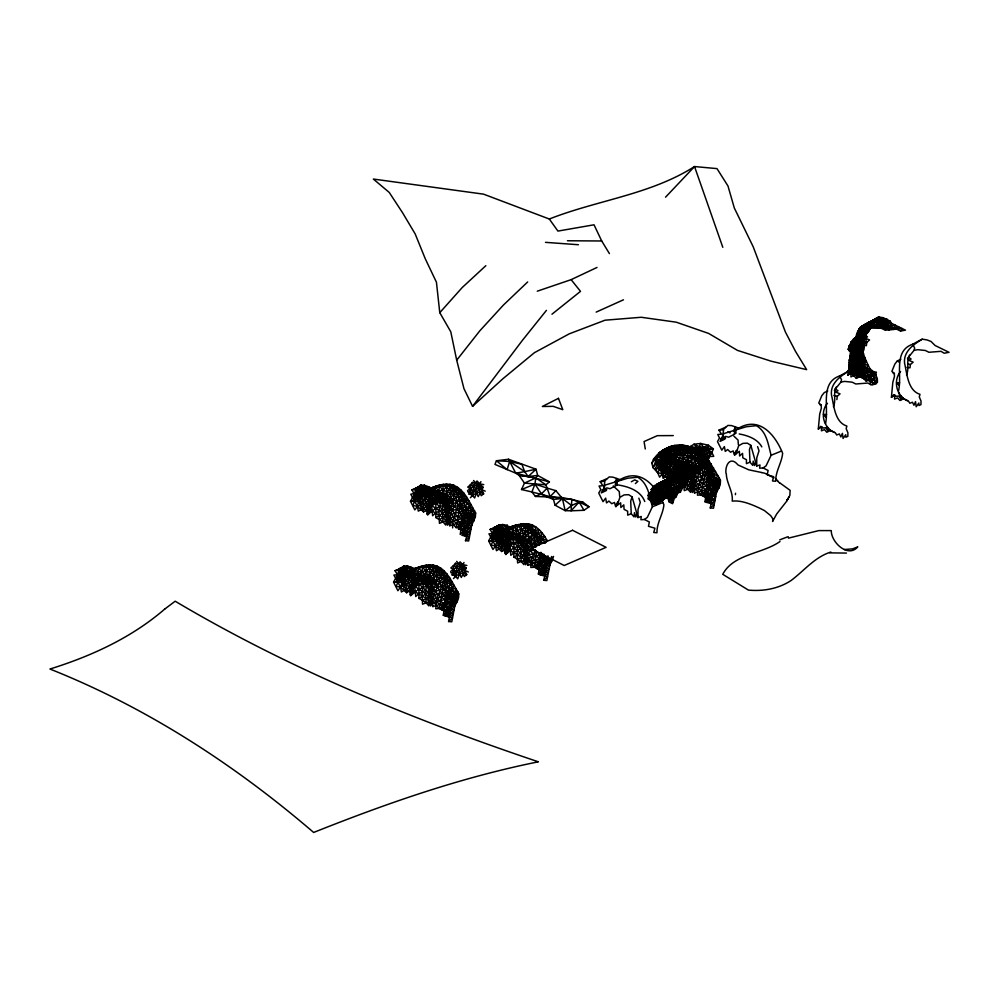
<?xml version="1.0" encoding="UTF-8"?>
<svg xmlns="http://www.w3.org/2000/svg" width="999" height="999" viewBox="0 0 999 999"><rect width="100%" height="100%" fill="white"/><g stroke="black" fill="none" stroke-linecap="round" stroke-linejoin="round"><path stroke-width="1.5" d="M877.359 382.442C878.208 376.873 874.262 371.965 870.017 368.856C864.572 367.832 848.388 366.983 858.903 375.899L864.834 378.833L858.903 375.899L854.957 370.429L848.838 368.019C850.661 355.407 848.501 336.338 865.896 334.927L867.631 331.705L869.767 323.326L878.233 324.613L889.335 329.907L902.159 328.546L900.536 331.031L884.04 323.152L871.702 321.216L869.105 322.04C862.1 325.374 855.594 330.407 856.043 339.273C858.453 350.599 852.834 362.175 856.018 373.276L858.353 375.649L864.834 378.833L866.208 381.081L871.94 379.458L877.359 382.442L875.349 383.341L875.274 380.844L872.552 373.826C864.897 369.33 862.624 359.902 856.218 354.121L858.303 352.635L859.202 348.763L858.653 335.452L861.762 328.609L867.382 323.826L878.596 317.008L883.253 317.694L890.196 321.178L891.458 323.301L889.335 329.907L885.314 330.095L869.767 323.326L868.768 324.95L864.347 337.125L864.197 347.252L862.924 352.772L854.108 365.746L856.018 373.276L860.601 377.16C853.77 371.728 852.01 363.087 853.233 354.87L858.665 341.546L864.984 335.202L862.025 326.086L876.685 318.531L865.871 324.313L866.882 330.694L865.896 334.927L849.412 345.754L848.288 349.151L849.088 350.487L860.776 358.791L858.878 367.357L857.229 369.792L847.814 375.1C849.387 360.976 857.08 348.876 864.347 337.125L861.001 331.206L860.251 327.36L873.963 320.304L863.923 325.1L865.896 334.927L851.273 341.82L849.412 345.754L849.512 350.424L857.267 356.044L862.487 364.348L860.089 376.498L856.33 378.334L851.298 373.027L848.076 371.116L852.172 364.647L853.009 360.527L856.667 358.241L859.54 358.067C860.089 350.474 853.158 347.939 851.273 341.82L853.733 338.748C859.802 335.002 869.854 334.54 871.078 325.861L869.105 322.04L873.288 323.314L879.482 319.33L887.424 319.28L886.637 322.727L887.349 324.488L885.314 330.095M410.077 573.226L412.112 573.838L414.298 572.115L415.696 568.893L407.642 566.121L403.996 565.958L399.862 569.68L398.139 578.646L408.229 573.701L411.101 574.475L396.128 581.918L397.415 580.719L399.95 574.113C410.152 572.002 419.105 564.785 430.007 565.059C444.955 564.735 451.136 580.781 457.579 591.558L451.785 621.79L448.588 621.515L452.497 618.081L443.319 615.297L445.529 599.363L444.443 595.829L439.635 590.559L436.101 584.602C426.76 583.091 420.179 575.524 411.163 573.114L411.95 575.387L411.7 586.076L410.227 594.917L408.104 574.949L411.95 575.387L417.682 574.175M411.938 489.872C417.132 486.525 423.788 488.349 428.072 492.295L428.858 494.567L428.608 505.244L427.122 514.085L425.012 494.13C421.341 491.308 416.708 488.648 411.938 489.872L420.629 505.332L426.236 510.639L429.57 507.979L431.643 502.634L431.019 499.75L425.012 494.13C417.794 496.341 419.393 505.394 414.797 509.877L410.477 501.286L414.56 493.868L415.971 488.224L424.538 485.302C439.885 490.459 452.385 501.873 461.338 514.997L462.425 518.543L460.227 534.477L475.362 516.845L475.649 512.999C468.781 501.585 462.812 484.128 446.903 484.228C436.001 483.941 427.06 491.208 416.845 493.281L414.31 499.9L413.024 501.086L427.997 493.656L425.124 492.869L415.047 497.827L416.77 488.848L420.891 485.139L424.538 485.302C421.291 492.22 415.372 497.864 412.974 505.531L417.407 506.331C426.823 503.796 434.877 494.143 445.429 497.714C451.486 504.458 451.935 515.959 462.425 518.543C467.495 518.668 472.252 515.122 474.488 510.726L471.466 511.426C464.797 516.783 455.369 515.821 447.639 518.656L446.216 520.854L445.754 525.062L442.982 521.878L435.839 517.557L435.864 503.096L434.328 498.126L428.858 494.567L425.012 494.13L428.072 492.295L436.426 490.909C435.389 501.161 426.598 506.88 418.281 511.126L417.407 506.331L410.776 494.23C419.056 491.883 427.472 497.352 430.831 504.82L428.159 514.41L431.019 499.75M700.311 453.371L708.766 460.502L719.28 478.009L713.486 508.241L710.277 507.967L714.185 504.532L705.019 501.748L707.23 485.814L706.131 482.28L701.335 477.01L697.801 471.041C688.448 469.542 681.88 461.975 672.864 459.565L673.651 461.838L673.401 472.527L671.927 481.368L669.805 461.401M399.95 574.113L399.775 571.153L401.71 567.719L403.072 571.128L402.709 573.264L398.439 576.323L400.237 577.047L404.92 572.427L426.685 565.272L399.95 574.113L407.642 566.121L407.355 567.757L410.589 568.943L411.526 567.557L415.297 574.5C422.902 575.811 430.931 578.621 436.101 584.602L443.568 581.53L445.417 579.507L447.077 574.05L435.701 571.853L425.562 566.133L416.945 567.969L402.709 573.264M416.845 493.281L416.67 490.334L418.606 486.888L419.967 490.309L419.605 492.445L415.347 495.492L417.132 496.216L421.815 491.595L443.581 484.44L416.845 493.281L424.538 485.302L423.101 491.695L418.231 493.031L416.808 498.688L415.596 499.937L413.549 500.174L424.163 495.317L431.343 487.874L423.101 491.695L419.967 490.309L416.858 491.808L415.347 495.492L420.891 485.139L425.949 492.095L441.009 495.916L451.398 501.948L456.131 497.514L457.742 493.956L460.089 492.569L461.101 490.234L453.796 489.098L449.4 485.402L446.316 485.489L430.319 488.374L419.605 492.445M551.585 556.493L546.84 580.544L543.643 580.269L547.552 576.835L540.372 574.9L543.931 554.195L539.535 554.682L531.818 558.016L527.435 557.517L525.836 558.291L524.375 560.427L523.913 564.647L521.141 561.45L513.998 557.13C512.999 548.376 517.445 534.777 504.57 533.404M661.65 460.564L678.646 454.42L687.262 452.584L697.402 458.304L708.766 460.502L707.117 465.959L705.269 467.982L697.801 471.041C692.619 465.072 684.59 462.262 676.997 460.951L673.214 454.008L672.277 455.394L669.043 454.195L669.342 452.572L661.65 460.564L664.41 459.715L664.772 457.579L663.411 454.17L661.475 457.604L659.839 465.097L669.929 460.152L672.789 460.926L657.817 468.369L659.103 467.17L661.65 460.564L661.563 456.131L665.684 452.41L669.342 452.572L677.397 455.344L675.998 458.566L673.813 460.289L671.765 459.677M552.197 560.564L549.862 564.785L540.372 574.9L538.386 574.05L553.533 556.431L552.197 560.564L548.688 558.541L542.707 561.913L538.473 561.875L527.884 565.322C528.046 557.192 526.298 547.015 518.394 542.969L508.391 543.181L507.43 544.368L505.756 554.62L508.391 543.181L507.23 537.437L503.521 534.215L502.784 537.962L505.294 553.671L507.642 549.637L508.391 543.181C516.108 550.162 525.074 555.519 531.156 564.248C535.701 568.881 542.02 571.515 548.326 572.839L544.842 576.011L543.643 580.269M408.104 574.949L413.037 579.308L421.566 577.884L428.758 579.02L435.701 571.853L437.45 566.208C426.386 564.56 415.159 568.181 405.394 572.902L398.688 580.769L396.653 581.006L407.267 576.136L414.448 568.706L401.323 573.863L399.9 579.52L396.128 581.918L398.414 578.034L399.775 571.153L404.907 568.169L408.291 571.94M415.971 488.224L419.98 486.763L428.421 486.725L431.193 491.283L442.594 495.392L445.666 498.189L452.609 491.033L454.345 485.377C443.231 483.591 431.98 486.975 422.29 492.07L416.808 498.688L413.024 501.086L415.322 497.202L416.67 490.334L421.803 487.35M688.411 463.598L690.459 465.459L695.229 460.814L698.588 456.368L699.138 452.659M703.97 451.323L703.696 447.302L700.636 443.444L693.968 444.243L690.384 446.516L689.447 449.088L690.996 451.298L697.452 453.758L705.356 454.233L712.112 451.948L713.373 448.876L708.403 445.267L700.636 443.444L699.475 446.715L700.611 452.397L697.452 453.758L696.665 451.311L694.43 449.65L689.447 449.088C697.302 447.415 704.045 453.284 712.112 451.948L703.983 448.951L700.386 449.238L699.1 449.937L699.337 451.373L705.356 454.233L703.97 451.323L703.696 447.302L708.403 445.267L707.392 448.189L707.929 449.875L713.373 448.876L699.475 446.715L693.968 444.243L699.1 449.937L700.549 448.476L707.929 449.875L700.611 452.397L696.665 451.311L690.996 451.298L699.475 446.715L701.76 448.938L699.337 451.373L696.665 451.311L698.9 450.412L690.384 446.516L700.549 448.476L700.649 450.699L694.43 449.65L699.337 451.373M868.768 322.877L875.773 318.594L883.066 324.725L893.306 329.395L895.179 325.125L886.575 326.373L871.078 325.861L868.406 331.368L865.783 334.091L861.45 335.102L861.488 337.987L859.902 341.034L856.692 344.218L848.288 349.151L853.296 354.083L851.298 364.011L850.936 376.923L860.726 371.703L863.898 371.178L855.781 356.78L850.112 350.961L849.412 345.754L859.839 347.627L863.398 345.105L863.436 341.546L865.171 338.162L867.532 336.825L863.723 334.315L865.783 334.091L870.454 328.172C879.657 327.772 889.297 328.996 898.601 326.798L897.427 329.146M699.188 463.149L709.615 456.568L713.748 456.318L711.812 452.46L708.204 455.756L705.182 461.775L698.301 470.467L683.653 478.558L681.343 484.403L672.277 491.158L669.392 492.682L657.966 488.698L655.032 488.898L650.699 492.145L654.994 503.833L655.669 504.62L658.791 502.46C649.562 482.979 672.564 477.797 684.802 470.029M426.236 510.639L423.526 511.9L420.629 509.24C422.902 500.974 415.472 492.732 420.891 485.139L415.06 489.023L418.606 486.888L417.357 487.387M415.234 574.587L414.91 577.072L413.037 579.308L414.735 583.466L412.674 588.811L406.63 592.732L403.733 590.072L404.208 582.654L411.95 575.387C416.283 579.42 422.702 579.17 426.848 583.266L432.829 606.568L445.217 602.897L447.689 603.184L451.598 606.343L454.807 606.031C451.848 601.361 454.508 595.466 457.579 591.558L458.753 593.831C459.328 603.583 450.899 609.465 445.304 616.146C449.562 599.375 447.09 577.297 432.492 566.221L421.353 567.27L409.24 570.779L401.024 579.657L396.903 579.083L404.408 578.271L407.267 576.136L410.552 570.329L411.813 570.691L404.408 578.271L407.929 576.435L410.352 573.776M474.488 510.726L468.681 540.958L465.484 540.684L469.393 537.262L462.212 535.314L471.703 525.212C469.13 518.006 474.225 509.989 467.207 503.608C464.135 495.616 457.992 488.661 450.287 484.952L446.316 485.489L447.727 499.213L453.796 494.942L457.854 487.537L449.4 485.402L443.081 489.972L438.524 490.871L434.752 490.959L431.431 488.861L428.109 489.423L424.35 491.458L417.919 498.826L413.798 498.251L421.303 497.44L424.163 495.317L427.447 489.51L428.708 489.86L421.303 497.44L424.837 495.604L427.247 492.944M664.984 459.552L663.423 461.138L663.461 458.853M671.69 463.111L676.935 461.038L676.598 463.524L674.737 465.759L676.435 469.917L674.375 475.262L668.331 479.183L665.434 476.523L665.908 469.105L670.404 465.359L671.69 463.111L674.737 465.759C679.545 464.935 685.089 466.121 688.536 469.717L694.517 493.019L706.905 489.348L709.39 489.635L713.286 492.794L716.508 492.482C713.536 487.812 716.208 481.918 719.28 478.009L720.441 480.282C721.028 490.034 712.599 495.916 707.005 502.597C711.251 485.826 708.778 463.748 694.193 452.672L684.203 453.696L664.41 459.715M869.105 322.04L867.856 332.018L865.584 334.965L857.254 337.075L856.018 349.563L848.288 349.151L849.824 351.149L857.267 356.044M418.494 576.223L417.432 578.958L414.123 580.569L410.701 595.866L413.661 587.449L424.837 581.393L425.199 577.822L422.165 575.799L408.703 578.908L406.481 577.21M475.649 512.999L470.517 518.956L464.597 522.352L460.639 522.29C450.724 518.194 449.075 507.167 441.733 500.574L442.594 495.392C435.202 494.717 426.373 496.128 421.116 501.835L410.477 501.286M675.811 467.02L672.389 482.317L675.361 473.901L686.538 467.844L687.387 462.674L688.236 464.31L689.76 461.451L696.578 454.108L702.659 454.807L698.601 462.225L692.519 466.496C682.03 459.415 672.015 470.929 662.2 473.613L657.767 472.814L655.282 468.556L659.352 461.138L660.764 455.507L663.436 454.533L660.539 455.382L663.236 455.419M505.294 553.671L505.144 540.746L506.068 536.326L516.72 538.149L521.54 542.582L524.887 554.895L531.181 561.101L536.938 565.084L549.063 568.968L542.757 575.137L544.542 563.836L548.051 555.906L545.304 557.592L542.707 561.913L546.665 565.097L549.862 564.785L548.626 562.112L548.688 558.541L547.027 561.813L544.842 576.011M527.435 557.517L529.607 550.774L534.053 547.402L526.061 540.447L525.062 523.813C535.189 523.214 542.582 532.142 546.94 540.247L545.167 543.319L540.934 536.126L531.693 527.509L528.409 525.274L520.579 524.612L508.379 527.697L495.054 532.867L492.732 539.035L491.183 540.671L506.156 533.229L503.096 532.267L493.531 536.825L494.93 528.434L496.778 526.473L498.988 524.975L502.909 524.562L511.063 527.197L506.993 527.484M870.454 328.172L867.869 327.847L863.923 325.1L871.19 321.978L858.703 329.121C863.373 337.55 856.605 347.465 861.5 355.532L855.069 351.636C849.674 359.353 851.51 370.617 857.704 377.385L857.804 374.076L852.746 374.113L853.134 365.309L852.172 364.647L848.913 365.222L860.089 376.498L863.598 375.237L860.726 371.703L850.823 352.847L854.332 342.657L853.733 338.748L864.684 334.815L866.17 333.466M900.536 331.031L905.456 330.157L878.596 317.008L867.731 323.426L866.558 326.748L863.248 330.794L862.562 334.328L862.037 348.976L862.924 352.772L853.396 355.731L848.913 365.222L854.045 363.436L862.487 364.348M436.888 569.929L444.205 571.053L443.181 573.401L440.846 574.775L439.235 578.346L434.503 582.779L431.93 583.379L430.906 585.052L430.032 590.334L428.671 592.107L428.858 605.894L426.073 602.697L425.549 590.147L426.935 585.926L423.489 583.691L421.478 580.007L422.165 575.799M418.681 490.422L427.485 488.111L432.592 488.061L431.193 491.283L432.205 493.668L438.948 492.757L438.374 499.175L440.384 502.872L438.973 510.851L439.435 523.364L442.982 521.878L442.445 509.315L443.743 502.435L445.042 501.236L445.666 498.189L443.081 489.972L439.41 486.413L438.336 494.967L440.109 494.455L443.431 497.027L444.955 494.18L451.785 486.838L453.808 486.713M465.484 540.684L466.683 536.426L470.167 533.254L459.303 529.258L460.639 522.29L449.725 525.736C452.472 517.707 443.444 509.852 448.826 502.559L451.398 501.948L449.4 485.402L450.537 484.353L434.553 487.437L431.431 488.861L429.021 493.007L427.11 490.297L424.001 490.771L420.117 492.694L419.193 497.802L415.596 499.937M631.231 513.686L630.706 501.123L632.092 496.903L628.633 494.68L624.113 494.905L619.904 497.315L617.17 505.469L620.629 502.809L620.879 507.517L623.788 504.882L624.088 509.365L627.684 511.251L627.684 515.172L631.231 513.686L634.015 516.883L634.465 512.662L635.789 517.007L636.9 513.873M698.588 456.368L705.893 457.505L704.882 459.852L702.547 461.226L700.936 464.797L696.191 469.23L693.631 469.83L692.607 471.503L691.72 476.785L690.371 478.558L690.559 492.345L687.774 489.148L687.237 476.598L688.636 472.365L685.177 470.142L683.166 466.458L683.865 462.25L686.213 462.537M749.962 462.162L749.437 449.612L750.836 445.379L747.377 443.156L742.856 443.381L738.636 445.791L735.901 453.946L739.372 451.286L739.622 455.994L742.532 453.359L742.831 457.842L746.428 459.727L746.428 463.648L749.962 462.162L752.746 465.359L753.209 461.138L754.52 465.484L755.631 462.35M827.472 403.284C821.503 409.94 822.152 421.603 828.296 427.972L828.196 431.281L825.649 427.759L823.238 428.009L820.766 426.348L818.306 428.996L819.704 414.073L821.315 408.291L821.253 405.806L819.992 404.333M858.591 336.813L859.327 337.687L863.86 336.563L865.908 332.917L860.251 327.36L866.096 324.176L868.406 323.926L857.816 331.468L860.176 334.053L864.984 335.202L863.86 336.563L853.733 338.748L852.659 349.263L850.873 351.386L849.824 351.149L860.776 358.791M900.586 371.566C894.605 378.221 895.254 389.885 901.398 396.253L901.298 399.563L898.75 396.041L896.353 396.291L893.88 394.617L891.42 397.277L892.819 382.355L894.43 376.573L894.355 374.076L893.106 372.602M401.735 576.935L399.7 577.834L401.673 578.771L404.807 577.747L401.735 576.935L401.024 579.657M418.643 496.103L416.595 497.015L418.569 497.952L421.703 496.915L418.643 496.103L417.919 498.826M430.819 580.044L429.42 566.321L433.391 565.784C444.942 571.278 451.398 583.916 454.982 595.466L449.862 598.676L445.529 599.363C436.875 596.565 433.179 588.024 430.819 580.044L436.9 575.774L440.959 568.356L434.89 567.657L436.9 575.774L436.738 580.319L436.101 584.602L432.367 588.573C433.216 594.817 427.56 598.364 422.527 600.262L418.931 598.376L418.956 583.916L417.432 578.958L411.7 586.076L401.386 591.957L400.512 587.162L393.881 575.049L400.374 574.687M451.785 486.838L453.796 494.942L453.633 499.5L452.997 503.771L449.263 507.754C450.124 513.986 444.468 517.532 439.435 519.43M466.87 565.459L455.494 563.261L456.693 567.182L456.531 571.74L455.894 576.011L453.471 578.596M483.778 484.64L472.402 482.442L473.601 486.351L473.439 490.909L472.802 495.179L470.379 497.764M505.407 532.529L502.997 535.189L499.862 536.5L496.803 535.676L496.078 538.411L491.708 539.76L493.756 539.522L502.335 534.902L505.407 532.529L506.868 529.445C511.938 525.449 518.743 524.225 525.062 523.813L505.494 529.994M672.04 460.227L669.63 462.887L666.495 464.198L663.436 463.374L662.712 466.108L658.341 467.457L660.389 467.22L668.955 462.587L672.04 460.227L673.501 457.142C679.27 452.772 687 451.386 694.13 451.585M696.578 454.108L698.601 462.225L698.426 466.77L697.801 471.041L694.055 475.024C694.917 481.256 689.26 484.815 684.228 486.713L680.631 484.827L680.656 470.367L679.12 465.409L673.651 461.838L671.091 461.55M865.896 334.927L861.45 335.102L865.171 338.162L869.567 339.96L866.77 342.37L863.436 341.546L859.502 336.014L864.684 334.815L867.856 332.018L862.025 326.086L863.798 325.574L865.833 326.373L863.86 329.295L861.762 328.609L861.812 327.222M549.4 481.868L537.662 475.424L528.159 476.585L518.981 475.237L535.751 477.909L534.952 484.065L531.905 491.97L550.137 496.628L553.396 499.375L555.107 505.207L565.172 510.664L571.078 510.801L571.853 499.463L561.538 497.465L535.414 496.453L531.905 491.97L521.515 489.522L524.463 483.116L535.751 477.909L537.662 475.424L536.038 469.205L508.528 459.265L496.441 460.739L494.967 464.41L515.734 473.164L549.4 481.868L545.904 484.802L524.463 483.116L518.981 475.237L515.734 473.164L508.528 459.265M517.657 533.641L516.72 538.149L518.394 542.969L517.107 550.399L517.594 562.937L521.141 561.45L520.741 548.801L521.74 545.017C529.42 547.152 532.355 555.906 540.272 558.179L545.304 557.592L547.027 561.813L548.626 562.112M423.526 511.9L423.077 499.875L420.966 491.483L429.37 489.847L432.592 488.061L431.805 496.253L428.621 500.811M521.74 545.017L513.523 547.989L507.067 553.246L507.929 540.934L516.72 538.149L526.148 539.947L527.035 542.057L524.912 546.241L524.762 549.238L529.607 550.774L535.377 550.112L539.535 554.682L540.122 561.6L538.386 574.05M432.829 606.568C431.481 597.589 436.226 590.209 439.722 582.479L428.059 574.999L424.762 574.363L421.441 575.786L422.515 567.245C426.585 573.089 434.977 572.914 439.235 578.346C439.398 585.402 444.418 590.983 449.363 595.504L451.948 603.059L448.588 621.515M503.521 534.215L510.302 533.304L516.895 535.726L527.922 546.416L534.053 547.402L534.74 537.437L539.26 529.807L532.192 530.644L526.148 535.277L523.713 538.936L526.061 540.447L534.128 533.066L536.013 527.11C526.236 526.473 516.008 523.701 506.543 528.958M710.277 507.967L713.648 489.51L711.051 481.955L705.019 475.811L701.41 468.931L698.426 466.77L689.76 461.451L686.45 460.814L683.141 462.237L684.203 453.696L691.695 451.511C691.033 463.898 693.668 480.694 707.23 485.814L711.55 485.127L716.67 481.918C712.424 469.243 703.746 449.4 687.262 452.584C678.771 454.046 671.003 457.604 663.024 460.314L660.139 462.774L661.937 463.499L666.62 458.878L688.373 451.723L687.262 452.584M869.767 323.326C870.054 330.407 865.084 339.173 870.466 324.687L887.349 324.488L891.458 323.301L873.975 319.992L872.327 320.891M493.906 527.684L496.778 526.473L497.877 529.657L500.674 532.205L501.56 528.483L498.988 524.975L497.577 526.673L493.906 527.684L502.909 524.562L502.31 525.624L507.167 525.337L510.352 533.628L516.52 534.552L517.457 525.786L521.416 529.532L523.613 533.728L523.713 538.936L513.573 533.041L504.945 532.966M859.839 347.627L859.902 341.034L857.254 337.075L865.584 334.965L867.631 331.705L867.731 323.426L873.975 319.992L878.233 324.613L877.784 328.334L870.466 324.687L869.904 328.446L868.031 331.843L864.684 334.815M506.156 529.308L509.415 527.971L512.899 530.544L516.733 530.319L521.416 529.532L527.934 526.436L530.257 528.246L532.367 534.752L530.057 543.581L523.114 540.971L517.582 540.996L510.077 545.429L506.318 553.983L507.317 539.16L513.686 539.472L525.736 543.98C530.032 550.524 524.113 557.479 517.594 559.015M620.854 479.87L612.799 477.11L609.153 476.948L605.019 480.656L603.571 489.011L601.273 492.894L606.181 490.634L602.06 490.072L606.83 489.76L604.845 488.823L606.893 487.912L609.964 488.723L616.246 485.464L615.509 484.752L616.97 481.668C638.786 465.896 655.881 484.765 663.91 504.807C662.986 514.473 656.793 522.652 656.942 532.767L653.746 532.492L654.932 528.234L648.476 526.286L649.362 521.99L644.417 519.492L640.896 519.717L641.258 516.483L637.986 517.544L638.011 509.478L640.297 502.335L638.836 498.164M694.517 493.019C695.591 485.676 693.244 478.096 688.636 472.365L680.294 475.711L673.713 480.944L676.261 468.519L679.12 465.409L680.182 462.674L683.865 462.25L693.631 469.83M739.585 428.359L731.53 425.586L727.884 425.424L723.763 429.133L722.314 437.487L720.017 441.383L724.912 439.11L720.791 438.549L725.561 438.236L723.588 437.3L725.636 436.388L728.696 437.212L734.989 433.941L734.24 433.241L735.701 430.144C757.517 414.373 774.625 433.254 782.642 453.296C781.717 462.949 775.536 471.128 775.674 481.256L772.477 480.981L773.676 476.723L767.22 474.762L768.106 470.467L763.149 467.969L759.627 468.194L759.989 464.96L756.718 466.034L756.755 457.954L759.028 450.824L757.579 446.64M702.796 458.753L703.708 459.865L702.285 462.587L694.979 472.939L691.058 473.863L687.287 479.158L686.113 483.241C677.572 484.153 672.502 490.959 666.982 496.553L661.101 491.008L657.067 490.122L650.911 494.23L651.198 501.448L652.684 504.532L658.791 502.46L659.702 499.85L659.502 493.993L657.067 490.122L652.846 487.3L655.169 485.314L660.501 485.202L677.734 480.494L688.224 472.24L703.221 466.845L710.564 454.095L706.605 463.149L696.915 466.62L693.506 472.602C686.388 472.977 678.496 475.761 676.46 483.429L676.673 487.05L675.861 488.436L664.622 492.407L659.69 499.363L660.526 501.286L655.669 504.62L657.205 503.271L657.929 500.249L653.783 495.679L651.161 489.56L652.846 487.3L663.373 487.574L668.343 488.786C677.609 481.168 688.898 477.672 698.301 470.467L696.915 466.62M507.067 553.246L508.503 545.966L510.077 545.429L510.789 555.294L517.107 550.399L520.741 548.801C527.01 552.909 531.83 558.416 538.473 561.875L537.462 568.843L542.707 561.913M695.779 467.07L683.653 471.94L669.442 480.556L670.629 487.549L668.706 494.955L665.871 497.689L658.229 491.67L657.966 488.698L655.282 487.699L654.195 485.926C660.751 487.549 667.245 483.304 673.95 485.114L676.673 487.05L679.782 483.853L681.056 478.571L683.653 478.558L683.004 476.523L679.495 473.389L670.404 477.497M693.518 467.944L685.764 478.234L684.964 480.207L686.113 483.241L685.039 484.99C677.31 484.827 671.927 491.421 664.622 492.407L661.763 499.15L656.405 503.746L665.871 497.689L663.111 489.91L663.373 487.574C669.018 479.42 678.246 473.214 688.224 472.24L692.182 467.145L696.266 471.029M836.663 387.362L840.946 382.068L844.692 381.406L852.272 382.205L855.806 383.991L867.919 383.042L871.028 384.94L875.948 384.053L861.95 377.197L857.916 373.176L853.745 371.591L849.088 370.916L839.597 375.949C819.617 382.967 829.182 407.792 825.499 423.776M909.764 355.644L914.048 350.349L917.794 349.687L925.374 350.487L928.92 352.272L941.021 351.323L944.142 353.221L949.05 352.335L935.064 345.479L931.031 341.458L926.86 339.872L922.202 339.185L912.699 344.218C892.956 350.961 902.334 375.149 898.551 390.796M505.119 529.445L498.176 532.13L492.732 539.035L494.942 531.343L501.56 528.483L502.909 524.562L499.812 526.823L497.877 529.657L497.539 532.192L495.054 532.867L494.842 529.907L498.988 524.975L493.219 528.608L496.778 526.473L494.842 529.907L492.732 539.035L497.302 537.3L504.183 529.258L512.362 526.386L506.143 528.521L508.241 529.045L510.127 527.247L518.518 524.562L512.849 527.41L509.415 527.971L506.955 533.553L505.731 530.819M506.893 547.452L503.484 542.12L497.739 537.962L498.976 541.483L498.788 548.826L501.685 551.485L504.408 550.224L508.503 545.966M685.789 453.159L686.038 445.754C672.477 442.882 657.017 450.262 651.773 463.211L653.084 467.682L657.217 472.227M519.83 540.397L520.554 536.138L516.895 535.726L512.487 537.549L507.23 537.437L506.63 543.206L505.556 544.88L496.453 550.711L495.566 545.916L488.948 533.803L495.017 533.603M853.983 375.711L854.045 363.436L855.781 356.78L854.982 354.508L849.088 350.487L851.947 352.272L850.761 351.898C853.533 346.915 858.641 343.132 864.197 341.883L860.176 334.053L861.001 331.206L863.248 330.794M425.611 498.076L428.858 494.567L435.801 493.144L438.948 492.757L441.009 495.916L443.081 489.972L442.994 485.701L452.609 491.033L460.089 492.569L465.309 506.53L468.056 509.877L470.517 518.956L468.856 522.227L466.683 536.426M452.634 527.909C452.235 515.134 459.752 504.433 463.973 493.231L460.089 492.569M449.775 617.257L453.259 614.085L446.091 612.037L439.26 608.503L441.983 593.381L444.518 585.114L446.928 583.204L449.675 577.684L440.846 574.775L436.9 575.774M438.524 490.871L435.327 494.28L434.752 490.959L435.601 487.512L441.658 493.543L444.955 494.18L450.774 497.689L449.612 500.412C443.681 498.588 436.863 498.314 431.643 502.634L431.643 505.506L442.869 513.174L456.156 527.684L458.891 512.562L461.426 504.295L457.742 493.956L453.796 489.098M691.121 452.772L695.079 452.235L694.193 452.672L696.191 469.23L692.744 467.682L690.234 464.997L689.847 468.519L688.536 469.717L676.435 469.917L672.951 481.68L674.375 475.262C672.727 470.329 667.844 465.846 662.587 465.222M711.475 503.708L714.959 500.524L707.791 498.489L700.961 494.955L703.683 479.832L706.218 471.565L708.616 469.655L711.363 464.135L702.547 461.226L698.601 462.225L687.886 457.255L684.203 453.696L683.054 453.721L670.941 457.23L662.712 466.108L658.603 465.534L666.108 464.722L668.955 462.587L672.252 456.78L676.136 455.157L664.909 459.965L663.985 465.072L659.103 467.17L661.475 457.604L666.595 454.62L669.992 458.391M521.49 537.05L523.376 538.861L523.114 540.971L521.54 542.582L518.394 542.969M836.875 399.588L837.262 396.278L840.059 393.856L835.664 392.058L838.024 390.721L835.476 389.048M863.723 334.315L866.77 342.37L866.383 345.679L856.692 344.218L851.273 341.82M908.591 357.33L911.125 359.003L908.778 360.339L913.161 362.137L910.376 364.548L909.977 367.857L907.005 367.282M535.377 550.112L531.818 558.016L530.794 567.482L534.328 567.257L536.575 551.898L533.266 554.22L528.483 554.358L524.912 546.241L521.54 542.582M856.018 373.276L863.398 371.69L877.422 378.833L872.589 384.565L870.941 375.224L869.417 371.678L870.017 368.856C864.11 357.142 857.179 342.033 863.86 329.295L857.105 333.953L864.347 344.543L859.54 346.978L856.38 350.274L858.303 352.635C859.852 360.227 856.63 367.982 858.353 375.649L863.848 378.658L866.208 381.081C866.458 373.139 859.827 367.719 855.132 362.187L857.542 360.676L856.667 358.241L853.396 355.731M735.389 494.655L735.564 493.231M869.417 371.678L861.925 375.449L858.353 375.649L855.231 370.192L855.132 362.187L863.623 360.314L866.32 361.526L864.16 364.21L863.398 371.69L865.833 370.929L876.385 372.165L875.673 374.75L870.354 383.067L867.357 373.339L855.756 358.129L858.566 355.444L859.689 351.898L864.197 347.252L856.405 336.413L860.176 334.053M541.57 554.757L536.938 565.084L536.513 568.394L542.719 558.254L541.271 552.459M510.302 533.304L510.002 535.576L506.068 536.326M399.288 573.638L397.415 580.719L404.882 577.447L405.394 572.902L407.093 571.59L423.464 565.809L421.353 567.27M416.196 492.807L414.31 499.9L421.778 496.615L422.29 492.07L424.001 490.771L440.359 484.977L438.261 486.438M666.595 454.62L665.684 452.41L661.65 459.09L659.103 467.17L661.937 463.499L663.024 460.314L667.894 458.978L669.342 452.572L660.539 455.382M661.937 463.499L661.6 465.971L660.389 467.22M493.656 534.565L496.303 532.479C502.485 532.642 506.693 526.361 512.849 527.41L520.579 524.612L521.178 525.399L528.708 523.926L527.934 526.436L528.908 537.262L528.259 541.945L524.45 538.336M535.751 547.365L536.126 544.617L539.672 539.198L542.132 532.804L534.128 533.066L521.178 525.399L521.416 529.532L519.068 535.864M428.758 579.02L426.186 570.804L426.098 566.533L433.641 565.172L432.492 566.221L434.503 582.779C428.434 578.821 420.492 578.921 414.735 583.466L411.263 595.229L412.674 588.811C411.451 584.253 407.167 581.156 403.159 579.07L400.512 587.162L397.889 590.709L393.581 582.105L397.664 574.7L399.063 569.055L407.642 566.121L406.206 572.527L403.072 571.128L399.95 572.639L398.439 576.323L403.996 565.958L404.907 568.169M619.642 496.191L619.28 491.558L613.261 485.939M738.373 444.667L738.011 440.035L733.878 436.126M858.303 352.635L863.548 353.621C860.351 361.263 858.553 371.478 863.848 378.658L870.941 375.224L872.552 373.826L872.939 371.266M658.641 462.599L659.053 459.852L653.084 467.682L659.352 452.684L670.079 446.64L682.991 445.442L688.811 451.785M439.235 578.346L442.395 578.034L451.885 581.493L448.401 587.362L445.317 588.736L435.139 591.358L432.367 588.573L426.935 585.926L418.593 589.26L412.013 594.492L414.56 582.067C421.153 580.606 428.471 583.029 433.678 587.175L437.924 587.424L444.518 585.114L448.401 587.362L455.906 588.911L449.538 605.107L447.689 616.383L454.008 610.214L443.244 606.393L439.26 608.503L435.739 608.728L437.013 598.364L443.568 581.53L453.858 585.214L451.148 590.709L451.86 594.442L453.621 599.787L457.13 601.81M443.081 489.972L453.796 494.942L456.131 497.514L459.29 497.215L468.781 500.661L465.309 506.53L462.225 507.904L452.035 510.526L449.263 507.754L443.843 505.094L435.502 508.441L428.908 513.661L431.381 504.383L441.733 500.574L452.997 503.771L460.477 500.699L470.754 504.383L468.056 509.877L450.899 514.385L442.445 509.315L435.864 503.096L431.643 502.634M617.17 505.469L617.732 501.873L615.859 506.843L616.57 503.933L615.384 505.894L614.497 502.447L611.788 503.708L608.891 501.061L606.543 502.934L605.669 498.151L603.046 501.685L598.738 493.094L600.799 489.522L599.038 486.038L602.822 485.676L600.199 481.68L606.868 478.696M735.901 453.946L736.475 450.349L734.59 455.332L735.314 452.422L734.115 454.383L733.229 450.936L730.519 452.197L727.622 449.538L725.274 451.411L724.4 446.628L721.79 450.162L717.469 441.57L719.53 438.012L717.769 434.515L721.553 434.153L718.93 430.169L725.599 427.185M878.233 324.613L882.579 321.378L883.253 317.694M500.674 532.205L499.9 530.919L496.303 532.479L493.756 539.522M453.796 494.942L457.742 493.956L466.57 496.865L463.823 502.385L461.426 504.295C464.76 514.435 465.309 524.999 462.212 535.314M516.733 530.319L513.586 533.766L512.899 530.544L513.573 526.673L519.792 533.104L521.441 537.337L525.874 531.468L531.693 527.509L532.504 524.962L524.637 525.611M495.516 526.96L497.952 525.774L493.631 528.621L492.719 533.441L488.648 540.859L492.957 549.462L495.566 545.916L497.739 537.962M658.291 502.809L665.871 497.689L664.11 499.325L662.025 496.79L660.302 489.035L665.122 480.581L669.193 478.059L671.615 478.733L682.379 475.536L690.821 466.545M856.33 378.334C859.652 370.816 855.169 363.186 849.912 358.004L854.395 351.336L856.98 349.388L863.71 349.987L859.54 346.978L856.043 339.273L864.347 337.125L861.475 338.211L859.327 337.687C852.834 347.889 849.337 360.252 850.274 372.44L847.814 375.1M494.355 532.392L493.481 536.775L491.183 540.671L494.855 538.136L501.985 529.895L509.502 527.46L508.379 527.697M660.988 460.089L660.114 464.473L657.817 468.369L661.6 465.971L668.793 458.042L685.152 452.26L683.054 453.721M865.833 370.929L867.806 365.234L864.16 364.21L854.819 366.096L853.134 365.309L857.304 374.388L862.362 377.684M428.908 513.661L430.569 506.618L435.864 503.096L443.743 502.435L450.586 506.356L454.82 506.593L461.426 504.295L465.309 506.53L472.814 508.091L466.446 524.288L464.597 535.564L470.904 529.395L460.152 525.574L456.156 527.684M412.013 594.492L413.661 587.449M673.713 480.944L675.361 473.901M462.225 507.904L468.756 513.623L464.597 522.352L459.303 529.258L458.354 528.808L459.078 525.561L464.135 514.972M457.579 591.558L447.227 595.804L441.458 609.64L449.363 595.504L448.401 587.362L443.181 573.401M719.28 478.009L708.928 482.255L703.159 496.091L711.051 481.955L710.102 473.813L704.882 459.852M852.746 374.113L848.076 371.116L856.205 366.296L858.166 357.43L852.909 356.381L850.823 354.395L851.772 350.137L849.412 345.754L856.78 340.834L863.436 341.546C863.323 345.879 845.978 349.675 850.873 351.386M660.876 466.421L657.767 472.814L659.59 477.16C663.623 473.588 662.437 467.395 666.321 463.711M412.537 497.714C419.742 496.628 427.322 501.073 429.57 507.979L427.597 515.034L431.381 504.383L430.831 504.82L431.468 501.236L435.402 500.561L443.743 502.435M436.913 567.532L432.492 566.221L426.186 570.804L421.615 571.69L418.419 575.112L417.844 571.778L418.706 568.344L424.762 574.363L426.536 577.859L428.059 574.999L434.89 567.657M698.613 453.983L694.193 452.672L687.886 457.255L683.316 458.141L680.119 461.563L679.545 458.229L680.406 454.795L686.45 460.814L688.236 464.31L684.914 461.738L685.814 463.186L687.886 457.255L687.799 452.984L693.993 451.81M881.78 328.309L884.04 323.152L886.637 322.727M850.112 350.961L850.936 347.802L852.884 345.979L858.665 341.546L864.073 339.385L862.437 337.937M435.327 494.28L436.426 490.909M652.684 504.532L653.858 500.074L657.08 496.453L653.846 489.722L652.384 488.548L655.032 488.898L658.728 484.827L671.615 478.733L672.814 476.373L677.996 475.099L681.78 471.253L689.098 467.42L691.633 471.278L694.979 472.939M684.964 480.207L683.94 484.115L676.286 488.499L667.22 496.765L669.293 502.035L672.589 503.696L675.237 495.117L676.997 494.455L677.959 492.744L678.396 487.225L677.684 486.738L675.861 488.436L674.188 488.536L665.234 486.713L657.979 490.184M415.609 495.017L414.31 499.9L417.132 496.216M398.713 575.849L397.415 580.719L400.237 577.047M433.866 578.508L432.717 581.231L431.044 581.231L428.534 578.546L428.146 582.067L426.848 583.266L423.489 583.691L422.077 591.683L422.54 604.183L429.308 601.673L430.744 599.487L432.867 598.488L437.013 598.364L444.443 595.829L447.227 595.804M685.177 470.142L683.778 478.134L684.228 490.634L691.008 488.124L692.432 485.939L694.555 484.94L698.701 484.815L706.131 482.28L708.928 482.255M424.113 576.748L426.186 570.804M840.946 382.068L841.57 379.77L839.597 375.949M914.048 350.349L914.684 348.039L912.699 344.218M422.252 495.529L423.077 492.644L428.421 486.725L429.021 493.007L431.193 491.283M833.416 406.668C836.338 400.287 832.841 392.994 836.4 386.825M906.518 374.95C909.452 368.569 905.956 361.263 909.502 355.095M496.803 535.676L494.755 536.588L496.74 537.524L499.425 536.925L502.335 534.902L503.096 532.267L505.631 529.108L506.868 529.445L503.096 532.267L499.425 536.925L491.97 537.837L496.078 538.411L499.912 536.151L500.399 531.58L504.183 529.258M446.316 485.489L446.903 484.228L442.47 485.302M429.42 566.321L430.007 565.059L425.562 566.133M460.639 495.492L452.035 510.526L449.762 517.669L459.078 525.561M705.431 462.762L696.827 477.809L694.555 484.94L703.87 492.844L715.696 496.665L709.39 502.834L711.238 491.558L717.607 475.362L710.102 473.813L706.218 471.565L699.612 473.876L695.379 473.626L689.847 468.519L686.538 467.844M700.599 467.769L700.037 465.671L702.26 459.84M464.597 522.352L468.494 525.511L471.703 525.212L475.362 516.845L471.878 514.635M673.051 477.072L672.152 479.832L680.157 481.805M516.296 533.853L513.548 534.29L512.487 537.549L507.317 539.16L507.43 544.368L500.699 536.251M537.612 533.404L537.325 538.436L531.955 545.117L527.147 547.452M676.261 496.69L674.088 494.006L672.839 488.349L667.17 494.992L667.22 496.765L674.425 498.364L676.261 496.69L676.997 494.455L675.936 491.983L676.286 488.499L675.112 487.787C667.782 488.611 665.671 496.478 659.69 499.363C664.56 499.225 669.78 496.278 670.229 491.158L672.839 488.349L676.286 488.499L680.344 492.22L683.678 485.676L685.039 484.99L682.554 481.293L677.734 480.494L673.601 478.121L672.215 480.469L665.234 486.713L665.834 490.821L668.706 494.955M761.875 472.552L748.863 469.855L737.949 464.922C730.606 455.806 725.124 464.71 725.923 473.014L726.285 473.651C726.535 483.379 733.229 491.271 732.242 501.136C741.295 500.049 751.236 504.295 759.69 508.166L764.497 510.614L770.704 515.659L773.026 519.143L772.552 521.478L776.722 513.936L786.45 501.51L789.847 495.429L790.134 490.347L780.157 483.141M706.605 463.149L708.99 457.267L706.43 453.459L704.045 455.144L707.392 460.851L702.285 462.587L701.186 462M602.572 491.708L605.107 485.089L627.672 478.221L637.649 477.21C648.164 483.266 649.437 496.203 652.384 506.78L647.327 517.382L644.417 519.492M721.303 440.184L723.838 433.578L746.403 426.71L756.393 425.686C766.895 431.743 768.181 444.68 771.128 455.269L766.071 465.859L763.149 467.969M462.425 518.543L448.638 522.065L447.527 525.199L445.691 516.096L445.579 511.288L446.928 509.515L443.843 505.094L440.384 502.872M445.529 599.363L431.743 602.897L430.631 606.018L429.308 601.673L426.198 598.426L413.012 590.459L410.227 594.917M524.887 554.895L526.81 561.65L525.686 564.772L523.888 555.669L523.738 550.961L524.762 549.238M707.23 485.814L693.443 489.335L692.319 492.47L691.008 488.124L687.899 484.877L674.712 476.91L671.927 481.368M467.532 490.621L473.601 486.351L476.998 480.981L483.116 487.325L478.221 496.603L476.423 493.056L475.936 488.923L477.547 485.352L479.895 483.978L480.906 481.643M450.624 571.453L456.693 567.182L460.089 561.813L466.208 568.156L461.313 577.434L459.515 573.888L459.028 569.755L460.639 566.183L462.974 564.81L463.998 562.474M479.895 483.978L480.444 486.9L476.423 493.056L474.625 498.002L469.418 491.82L470.566 489.098L470.242 484.952L472.402 482.442M462.974 564.81L463.536 567.732L459.515 573.888L457.717 578.833L452.51 572.652L453.658 569.917L453.334 565.784L455.494 563.261M676.073 476.073L673.301 476.935L678.371 475.262L681.78 471.253L692.182 467.145M679.869 473.888L670.454 484.802L663.111 489.91L663.636 498.963L662.787 500.362L655.219 493.406L650.699 492.145L648.576 493.631L648.239 498.913L651.198 501.448L653.858 500.074L656.231 501.073L657.392 503.733M682.991 445.442L679.57 445.204L676.211 448.114L673.251 453.883L684.203 448.938L691.133 447.227L685.376 445.804L682.642 454.857C672.914 453.683 661.5 452.522 653.433 459.253L663.149 450.087L674.3 445.492L680.219 445.591L691.296 451.298M430.569 506.618L429.57 507.979M490.696 537.3L494.655 537.45L491.133 545.117L495.566 545.916C500.337 544.73 505.094 542.057 507.23 537.437M427.122 514.085L431.643 505.506L432.629 515.709L435.539 513.074L442.445 509.315M413.012 590.459L414.485 585.202L423.489 583.691M662.674 455.407L667.32 448.526L670.079 446.64L680.219 445.591L679.57 445.204L686.038 445.754M668.381 452.984L676.011 448.464L678.009 446.191L691.608 450.574M674.712 476.91L676.173 471.653L680.656 470.367C687.986 478.146 697.414 482.704 705.431 489.572L704.108 496.54L709.39 489.635L713.561 480.894L712.849 477.16L710.102 473.813L713.586 467.944L704.095 464.485L700.936 464.797L698.601 462.225M708.541 467.282L709.477 465.047L708.366 461.238L701.223 452.859M856.667 358.241L860.751 349.725L864.197 347.252L859.652 346.104L854.332 342.657M695.566 464.96L694.417 467.682C688.473 465.871 681.655 465.584 676.435 469.917M686.076 468.344L685.376 469.205L688.998 473.501L692.757 474.787L690.309 478.059L689.11 476.461C682.205 474.812 676.086 480.319 669.442 480.556L668.393 479.882L665.122 480.581L656.83 484.19L658.728 484.827L659.615 483.029L663.373 480.981L679.407 474.325L687.275 467.707M864.16 364.21L863.623 360.314L864.822 357.53L861.912 356.93L858.94 356.843L855.756 358.129L857.542 360.676L852.097 360.676L848.938 362.575L857.229 369.792L860.726 371.703M505.556 529.008L507.167 525.337L501.56 528.483M662.062 461.138L655.581 461.501L662.2 473.613L663.086 478.409L673.401 472.527L676.261 468.519L680.194 467.844L688.536 469.717L691.808 473.776L695.691 481.655L712.849 477.16L715.546 471.665L705.269 467.982L698.701 484.815L697.439 495.179L700.961 494.955L703.87 492.844M648.576 493.631L657.08 496.453L660.339 501.348L662.787 500.362L661.763 499.15L669.055 494.93L669.392 492.682L666.608 483.291L669.193 478.059L656.83 484.19M654.994 503.833L656.231 501.073L655.681 498.314L652.884 497.065L648.239 498.913M858.94 356.843L862.449 349.575L859.202 348.763L856.455 346.528L858.129 342.994L857.816 331.468L862.212 332.717L856.405 336.413M848.938 362.575L853.233 354.87L851.685 353.409L851.772 350.137L855.069 351.636M423.101 491.695L425.949 492.095L428.421 486.725L419.967 490.309M409.665 571.578L411.526 567.557C409.677 566.895 394.305 568.643 401.536 568.968M614.822 482.567L616.683 478.533L617.27 484.815C628.034 486.476 640.484 490.384 644.792 501.535M671.365 458.029L673.214 454.008L669.043 454.195M733.566 431.044L735.414 427.01L736.013 433.304M539.535 554.682L540.584 552.422M862.025 336.613L859.502 336.014M426.848 583.266C432.267 590.247 434.94 599.238 443.731 603.121L442.407 610.089L447.689 603.184L451.86 594.442L445.317 588.736M461.338 514.997L463.074 511.476C459.278 507.854 456.306 502.847 456.131 497.514M444.443 595.829L446.166 592.307L451.148 590.709L454.57 592.257M706.131 482.28L707.866 478.758M444.205 611.001L451.948 603.059L458.753 593.831M705.906 497.452L713.648 489.51L720.441 480.282M675.749 455.269L677.784 451.398L690.384 447.902M706.43 453.459L704.794 456.568L708.204 455.756M423.077 492.644L428.072 492.295L429.37 489.847L424.25 486.925L415.746 489.498L418.618 493.868M709.615 456.568L711.812 452.46M458.354 528.808L466.258 514.672L465.309 506.53M395.641 578.546L399.762 578.633L396.066 586.363L400.512 587.162L411.725 581.643L413.037 579.308M674.375 475.262L676.173 471.653L675.624 472.09L673.413 468.094L674.737 465.759M664.772 454.046L665.684 452.41L659.852 456.306L663.411 454.17L662.15 454.657M660.414 462.3L661.65 459.09L673.214 454.008L673.813 460.289L676.997 460.951L679.345 460.314M421.615 571.69L417.844 571.778L414.535 569.692L412.112 573.838L415.297 574.5L417.657 573.863M683.316 458.141L679.545 458.229L676.223 456.143L673.813 460.289L671.902 457.579L670.604 457.742M660.339 501.348L664.472 497.377L664.622 492.407L665.634 494.03C672.215 498.439 677.584 490.484 681.168 486.113L683.678 485.676L673.176 482.042L672.215 480.469M788.86 497.165L786.688 500.824L787.986 498.751M854.432 339.972L857.267 340.434L864.347 344.543L859.652 346.104L862.924 352.772L856.38 350.274L859.202 348.763L861.6 345.467L856.493 342.919L861.088 336.588L857.105 333.953M676.673 487.05L681.168 486.113L682.267 487.937L679.882 488.299L678.396 487.225L675.112 487.787L672.277 491.158L668.88 491.358L665.471 498.014L666.982 496.553L667.482 493.818L674.188 488.536L673.176 482.042M439.722 582.479L443.743 576.311M425.949 492.095L427.11 490.297L437.3 485.764L434.553 487.437M652.884 497.065L656.655 492.095L663.111 489.91M534.053 547.402L536.126 544.617L539.435 544.63L544.73 536.438L537.962 536.525L521.416 529.532M454.982 595.466L458.466 597.677L443.319 615.297M716.67 481.918L720.167 484.128L705.019 501.748M505.644 527.584L507.167 525.337L506.955 533.553L509.015 531.218M858.653 335.452L856.043 339.273L860.976 341.034L856.455 346.528L859.54 346.978M683.516 452.597L689.073 446.503L685.376 445.804L663.149 450.087L657.891 456.193L674.3 445.492L676.211 448.114C691.945 448.588 711.3 455.432 712.349 473.776L710.689 477.734L707.342 480.019M697.027 472.827L690.159 471.078L700.349 470.591L695.254 468.681L693.269 466.745L685.938 469.605L690.159 471.078L697.714 467.507L693.269 466.745L690.159 471.078L690.446 473.626L697.027 472.827L700.349 470.591L697.714 467.507L691.508 465.859L685.938 469.605L690.446 473.626M668.955 448.514L664.722 454.345L676.211 448.114M667.894 479.008L659.615 483.029M868.893 380.045L861.925 375.449L860.938 376.923M663.124 494.78L665.634 494.03L667.694 491.296L670.841 490.621L677.959 492.744L680.344 492.22L679.882 488.299M609.427 253.609L601.71 240.984L594.018 224.8L557.929 231.081L549.3 219.018L483.566 194.156L373.339 179.046L389.223 192.42L402.485 212.625L415.172 233.916L425.287 258.803L436.438 282.205L439.772 312.675L450.786 331.793L456.693 360.189L463.961 388.661L472.552 406.331L522.377 340.384L546.441 310.352M456.693 360.189L479.807 330.831L503.446 305.02L527.684 281.943M488.648 540.859L498.976 541.483L507.03 534.09M680.756 470.716L684.889 465.509L667.432 463.261L660.089 468.981L669.642 476.511L680.756 470.716L668.431 472.202L660.089 468.981M900.861 359.253L897.339 360.926L894.879 363.998L891.882 371.328L894.467 373.564L893.418 373.339M404.62 577.26L403.159 579.07L404.208 582.654L409.315 587.424L411.263 590.359L411.413 592.956M512.899 530.544L510.352 533.628L509.415 527.971M516.483 526.211L521.74 524.025L520.579 524.612M461.113 530.182L468.856 522.227L470.467 522.527M539.273 569.755L547.027 561.813M651.773 463.211L657.941 456.043L666.296 450.974L676.548 447.177L690.709 449.625M851.997 358.054L849.212 360.177L851.298 364.011M850.823 354.395L855.856 348.014L859.652 346.104M495.054 532.867L497.877 529.657M439.772 312.675L462.25 287.5L485.851 265.684M662.712 466.108L666.57 463.898L667.082 459.353L672.252 456.78L673.501 457.142L666.108 464.722L666.495 464.198L663.373 465.222L661.388 464.285L663.436 463.374M512.849 527.41L515.459 525.349L511.963 526.585M657.105 494.855L664.298 492.519L668.343 488.786M434.752 490.959L432.205 493.668L431.431 488.861M417.844 571.778L415.297 574.5L414.535 569.692M679.545 458.229L676.997 460.951L676.223 456.143M665.534 197.19L694.53 166.546L716.995 168.619L727.971 185.976L734.315 207.992L753.184 246.741L785.426 332.08L795.529 351.423L806.643 369.642L771.053 361.163L737.487 350.399L708.616 333.429L676.248 322.19L641.246 317.27L605.082 320.192L569.218 333.853L534.378 352.709L502.909 378.733L472.552 406.331M535.751 477.909L545.904 484.802L550.137 496.628L555.856 490.646L562.425 498.551L571.628 505.506L579.145 502.047L583.216 502.335L588.998 506.818L583.965 510.302L571.078 510.801L579.145 502.047L588.998 506.818M677.859 454.882L686.138 448.788L690.809 448.901M850.274 372.44L852.846 369.817M555.856 490.646L547.227 488.136L541.446 493.818L535.414 496.453M672.564 453.708L676.435 449.925L686.138 448.788L691.183 452.385M433.853 487.15L430.319 488.374M398.688 580.769L402.297 578.621L403.221 573.513L417.307 567.632L413.411 569.205M671.902 457.579L679.008 454.083L675.112 455.656M679.782 483.853L685.764 478.234L687.287 479.158L690.309 478.059M684.977 469.355L681.78 471.253L683.653 471.94L687.087 476.048M555.107 505.207L562.425 498.551L571.853 499.463L583.216 502.335M496.078 538.411L497.302 537.3L498.176 532.13L501.985 529.895L504.133 530.481M635.376 483.603L637.924 481.343L634.69 479.882L631.343 481.78M701.76 448.938L703.696 447.302M534.328 567.257L536.938 565.084M863.398 345.105L866.77 342.37M551.96 314.21L580.494 291.358L571.128 279.658L537.275 291.184M834.352 390.459L836.076 388.861M907.467 358.741L909.377 356.268M571.628 505.506L565.172 510.664L562.425 498.551L550.137 496.628M483.628 493.781L480.282 492.107L476.423 493.056L467.744 487.087L470.242 484.952L473.601 486.351L477.547 485.352L480.444 486.9L483.628 493.781L481.218 495.704L477.547 485.352L473.601 480.507M466.72 574.612L463.374 572.939L459.515 573.888L450.836 567.919L453.334 565.784L456.693 567.182L460.639 566.183L463.536 567.732L466.72 574.612L464.31 576.523L460.639 566.183L456.68 561.338M849.088 370.916C840.384 376.198 830.181 383.229 831.468 394.942C834.04 405.669 834.664 422.202 846.877 426.061L846.165 428.646L847.901 432.742L847.851 436.338L845.828 437.237L845.766 434.74L843.081 438.461L842.432 433.366L840.846 436.963L839.385 433.941L836.7 434.99L835.326 432.729L829.395 429.795L831.093 431.056L828.296 427.972M922.202 339.185C913.486 344.468 903.283 351.498 904.57 363.211C907.142 373.951 907.766 390.484 919.992 394.343L919.28 396.928L921.016 401.024L920.953 404.62L918.943 405.519L918.868 403.022L916.183 406.743L915.534 401.635L913.948 405.244L912.487 402.222L909.814 403.259L908.428 401.011L902.509 398.077L904.207 399.338L901.398 396.253M485.239 491.146L479.095 488.623L475.936 488.923L471.203 493.356L468.631 493.968L472.802 495.179L476.423 493.056M468.331 571.977L462.187 569.455L459.028 569.755L454.295 574.188L451.723 574.8L455.894 576.011L459.515 573.888M668.431 472.202L669.642 476.511L684.889 465.509M400.449 568.219L398.164 569.855L403.996 565.958L403.072 567.594L398.838 568.931M653.433 459.253L657.941 456.043M700.361 453.096L704.844 457.367L700.336 460.564L691.97 457.155L682.642 454.857L692.132 450.899L691.97 457.155L699.25 453.796L700.336 460.564L706.905 464.747L711.051 469.305L709.477 465.047L706.193 460.739M513.998 557.13L523.738 550.961M445.579 511.288L435.839 517.557M446.166 592.307L433.991 595.204L428.671 592.107L418.931 598.376M690.371 478.558L680.631 484.827M689.098 467.42C682.504 473.251 675.087 474.875 667.507 479.545L674.987 475.574L679.407 474.325M835.176 388.723L836.263 387.987M447.689 603.184L453.621 599.787M709.39 489.635L715.309 486.226L718.83 488.261M859.689 351.898L856.218 354.121L858.566 355.444L861.5 355.532M673.139 454.345L677.784 451.398L682.642 453.871M818.306 428.996L821.777 426.923L821.428 430.819L824.475 429.607L826.822 432.242L830.581 430.407M891.42 397.277L894.892 395.204L894.53 399.101L897.577 397.889L899.937 400.512L903.683 398.676M417.657 568.256L420.392 566.595L416.945 567.969M679.345 454.707L682.092 453.047L678.646 454.42M673.314 489.423L670.229 491.158L666.658 496.778L663.948 498.451L664.11 499.325L660.127 500.037M412.475 570.679L415.696 568.893L411.863 568.931M675.237 456.531L677.397 455.344L674.837 455.369M546.94 540.247L534.74 537.437L531.755 539.06L523.613 533.728L519.792 533.104L516.52 534.552M678.009 446.191L667.32 448.526L659.352 452.684L676.011 448.464L686.138 448.788L687.687 452.472M865.871 324.313L871.702 321.216L874.075 325.125L874.2 327.51L871.078 325.861M412.674 588.811L414.485 585.202L413.923 585.639L411.725 581.643L408.703 578.908M494.006 536.113L490.097 529.458L497.577 526.673M656.231 501.073L662.012 499.65L662.025 496.79L656.655 492.095L652.197 491.033M827.746 390.984L824.225 392.644L821.765 395.729L818.768 403.047L821.365 405.282L820.316 405.057M571.128 279.658L597.015 267.445M779.994 541.52C762.125 554.07 733.491 553.858 722.739 574.313L748.426 590.097C763.186 591.483 778.671 588.748 791.171 580.456C804.12 570.729 814.884 556.967 830.868 552.035M596.166 312.113L623.476 299.8M682.554 481.293L687.287 479.158M691.72 476.785L696.827 477.809L710.102 473.813M411.725 581.643L414.123 580.569M428.671 592.107L425.549 590.147L418.631 593.893L415.721 596.54L414.747 586.326L425.974 594.005L439.26 608.503M687.237 476.598L680.331 480.344L677.422 482.992L676.435 472.777L687.674 480.457L700.961 494.955M540.272 558.179L535.939 560.089L526.81 561.65L521.303 557.155L508.266 549.388M670.142 478.246L672.252 477.372M660.764 463.773L656.73 457.155L660.764 455.507M490.097 529.458L494.13 527.809M399.063 577.322L395.042 570.704L399.063 569.055M521.515 489.522L534.952 484.065L547.227 488.136M668.431 453.184L676.435 449.925L677.784 451.398M650.911 494.23L647.926 495.367L653.858 500.074M513.548 534.29L510.002 535.576L504.97 535.177L505.144 540.746M395.042 570.704L401.473 569.393M549.3 219.018C597.29 200.087 650.212 194.73 694.53 166.546L722.801 247.302M788.386 538.149L818.793 530.594L831.268 530.594C831.056 542.307 848.089 558.316 857.779 546.89L852.622 548.863L844.167 549.537M668.331 479.183L667.057 462.812L670.404 465.359L680.182 462.674M670.217 477.722L676.186 476.073L678.221 476.236L681.056 478.571M499.812 526.823L496.878 527.784L494.942 531.343L493.868 534.79L495.254 535.764M442.982 521.878L446.216 520.854L448.638 522.065M521.141 561.45L524.375 560.427M415.746 488.099L419.98 486.763M403.072 571.128L411.526 567.557L412.112 573.838L410.851 572.027M667.232 458.354L670.179 457.542M404.071 572.315L408.491 571.091M678.371 475.262L674.238 476.298L675.287 475.049L677.996 475.099M781.48 451.024L771.128 455.269M662.737 502.534L652.384 506.78M524.725 471.628L536.038 469.205L528.159 476.585L524.725 471.628L521.84 464.273L509.627 461.476L496.441 460.739L507.117 469.642L509.627 461.476L524.725 471.628L515.734 473.164M665.634 494.03L668.793 493.444L676.997 494.455M677.684 486.738L681.168 486.113M861.762 328.609L858.703 329.121L861.001 331.206M667.32 448.526L676.548 447.177M846.453 553.071L829.819 552.872M718.93 430.169L722.739 429.782M656.73 457.155L660.539 456.768L663.423 461.138M600.199 481.68L604.008 481.306M562.425 498.551L553.396 499.375L546.341 496.678L541.446 493.818L534.952 484.065M851.935 359.94L849.212 360.177L851.685 353.409L850.261 356.081L851.935 359.94L860.626 360.639M429.932 498.476L434.328 498.126L441.733 500.574M660.801 497.902L667.969 496.041L669.68 490.359L670.841 490.621L673.363 500.487L667.419 497.789L670.192 496.99L672.115 494.967L675.237 495.117L670.167 498.588L669.293 502.035L672.789 502.372L670.167 498.588L667.694 491.296L666.258 496.141L662.637 495.716M673.114 479.408L672.964 476.81L671.003 473.876L665.908 469.105L655.282 468.556M404.208 582.654L393.581 582.105M890.196 321.178L882.579 321.378L879.482 319.33L875.773 318.594M855.756 358.129L859.54 358.067L858.566 355.444M452.035 510.526L446.928 509.515M435.139 591.358L430.032 590.334L426.935 585.926M673.264 435.589L657.342 435.664L644.068 441.558L645.279 448.976M567.42 240.759L601.71 240.984M657.33 464.997L660.089 465.059M899.624 382.804L896.602 382.704L898.8 385.202L898.725 384.365M826.523 414.523L823.501 414.423L825.698 416.933L825.624 416.096M865.171 338.162L857.254 337.075M856.493 342.919L864.197 341.883L861.475 338.211M651.161 489.56L657.067 490.122M545.491 242.345L578.421 244.73M523.376 538.861L531.955 545.117L531.755 539.06L534.577 541.146L543.918 543.031M414.735 583.466L418.956 583.916L425.549 590.147M852.909 356.381L850.261 356.081L850.911 358.216M480.444 486.9L483.116 487.325M463.536 567.732L466.208 568.156M861.65 367.832L856.205 366.296M668.393 479.882L666.72 479.595L662.412 481.918L666.608 483.291M713.648 489.51L715.259 489.81M451.948 603.059L453.558 603.359M739.198 433.966C747.739 435.527 757.379 438.798 761.812 446.878M424.837 581.393L428.146 582.067L430.906 585.052L432.367 588.573M848.838 368.019L851.348 368.531M658.728 484.827L661.75 485.726L663.373 487.574M685.376 445.804L691.133 447.227M908.141 363.998L910.376 364.548M833.928 395.442L837.262 396.278M854.982 354.508L850.823 352.847M872.552 373.826L875.673 374.75M615.234 484.215L617.27 484.815M474.026 520.979L470.517 518.956M507.929 540.934L514.06 542.919L520.741 548.801M571.853 499.463L579.145 502.047L583.965 510.302M657.08 496.453L662.025 496.79L665.646 495.641L667.482 493.818L664.298 492.519M428.072 492.295C435.926 495.716 446.066 499.05 449.263 507.754M657.754 485.589L660.576 487.562M697.002 447.877L700.386 449.238M663.798 476.423L672.152 479.832L671.266 477.047M502.335 534.902L502.997 535.189M668.955 462.587L669.63 462.887M424.163 495.317L424.837 495.604M407.267 576.136L407.929 576.435M688.536 469.717L692.607 471.503L694.055 475.024L696.827 477.809M688.636 472.365L694.055 475.024M664.772 457.579L667.894 458.978M467.757 491.808L471.203 493.356L470.566 489.098M450.849 572.639L454.295 574.188L453.658 569.917M712.849 477.16L716.258 478.708M468.056 509.877L471.466 511.426M691.508 465.859L693.269 466.745M691.008 488.124L693.443 489.335M429.308 601.673L431.743 602.897M429.37 489.847L439.073 494.967L448.826 502.559M727.959 431.768L730.069 432.929M429.907 509.64L443.094 517.607L446.216 520.854M700.374 453.309L702.934 454.745M659.315 483.441L665.009 485.127L665.234 486.713M660.302 489.035L655.169 485.314M450.774 497.689L456.618 501.648M907.442 400.836L901.947 397.827L899.612 395.454M834.34 432.555L828.845 429.545L826.51 427.172M861.925 375.449L855.007 369.88M425.199 577.822L431.93 583.379M897.339 360.926L899.362 362.312M853.733 338.748L856.78 340.834M684.228 486.713L687.774 489.148M422.527 600.262L426.073 602.697M706.093 462.5L709.477 465.047L712.349 473.776L708.928 469.48M424.325 576.136L426.536 577.859M691.483 482.517L694.555 484.94M446.678 515.247L449.762 517.669M429.782 596.066L442.17 606.393M707.017 475.187L713.561 480.894L715.309 486.226M704.894 458.441L708.366 461.238M777.721 480.844L775.836 478.871M681.393 460.751L683.141 462.237M419.692 574.3L421.441 575.786M773.975 477.934L764.735 473.226A15.684 6.668 11.8 0 0 761.862 472.639M675.112 487.787L675.861 488.436M662.2 473.613L665.434 476.523M495.566 545.916L498.788 548.826M417.407 506.331L420.629 509.24M400.512 587.162L403.733 590.072M871.94 379.458C866.645 374.288 858.915 372.714 854.819 366.096M670.404 465.359L673.413 468.094M498.976 541.483L504.033 546.228L506.481 551.71M421.116 501.835L426.211 506.605L428.171 509.527L428.321 512.125M526.148 539.947L530.057 543.581L528.908 537.262M504.408 550.224L498.701 544.93L494.655 537.45M671.041 477.922L665.434 472.614L662.05 466.458M409.34 591.47L403.733 586.163L400.362 580.007M463.074 511.476L466.258 514.672L468.856 522.227M707.479 474.363L710.689 477.734L708.815 471.066M698.189 463.711L700.037 465.671M473.601 486.351L475.936 488.923M456.693 567.182L459.028 569.755M855.206 363.024L853.009 360.527L855.231 370.192M532.367 534.752L534.74 537.437M882.579 321.378L884.04 323.152M701.261 453.009L704.844 457.367L711.051 469.305M448.401 587.362L451.148 590.709M530.257 528.246L535.876 535.614L539.435 544.63M703.708 459.865L705.606 463.948M519.268 534.44L521.441 537.337M867.731 323.426L868.768 324.95M432.592 488.061L438.336 494.967L441.658 493.543L443.431 497.027L442.594 495.392M398.851 570.317L400.287 572.502M537.962 536.525L541.396 542.469M699.475 446.715L700.549 448.476M522.402 536.775L523.713 538.936M669.143 458.741L669.929 460.152M424.35 491.458L425.124 492.869M407.442 572.29L408.229 573.701M863.623 360.314L859.202 348.763M493.631 528.621L494.892 531.156M690.234 464.997L687.886 457.255M502.509 531.043L503.096 532.267M534.577 541.146L536.126 544.617M544.393 555.332L545.304 557.592M529.607 550.774L527.035 542.057M878.596 317.008L879.482 319.33M703.221 466.845L702.285 462.587M430.032 590.334L432.867 598.488M898.613 392.058L899.275 394.318M756.718 466.034L750.836 445.379M637.986 517.544L632.092 496.903M526.81 561.65L527.884 565.322M449.725 525.736L443.843 505.094M676.011 448.464L676.435 449.925M666.296 450.974L667.107 453.733M664.859 465.522L665.908 469.105M704.844 457.367L706.905 464.747M499.65 535.389L501.373 543.668L501.685 551.485M405.357 576.361L406.63 592.732M667.432 463.261L669.642 476.511M531.693 527.509L532.192 530.644M502.447 535.339L502.784 537.962M700.936 464.797L701.41 468.931M855.156 373.863L854.944 368.806M513.573 533.041L513.586 533.766M779.757 539.897A156.955 117.02 -74.5 0 1 788.261 536.688M779.819 483.179A71.928 31.718 11.4 0 1 777.397 480.869M164.635 609.165C131.493 637.724 91.421 656.106 49.95 669.03C146.841 707.542 234.728 764.722 313.649 832.454C386.688 803.346 461.138 777.359 538.374 761.812C412.712 719.53 289.398 669.03 175.175 601.211L164.635 609.165M703.983 448.951L700.649 450.699L707.392 448.189L703.983 448.951M558.466 398.339L542.345 406.481L553.209 406.343L562.774 409.665L558.466 398.339M572.564 530.282L530.681 548.463L564.198 565.509L606.093 547.34L572.564 530.282"/></g></svg>
